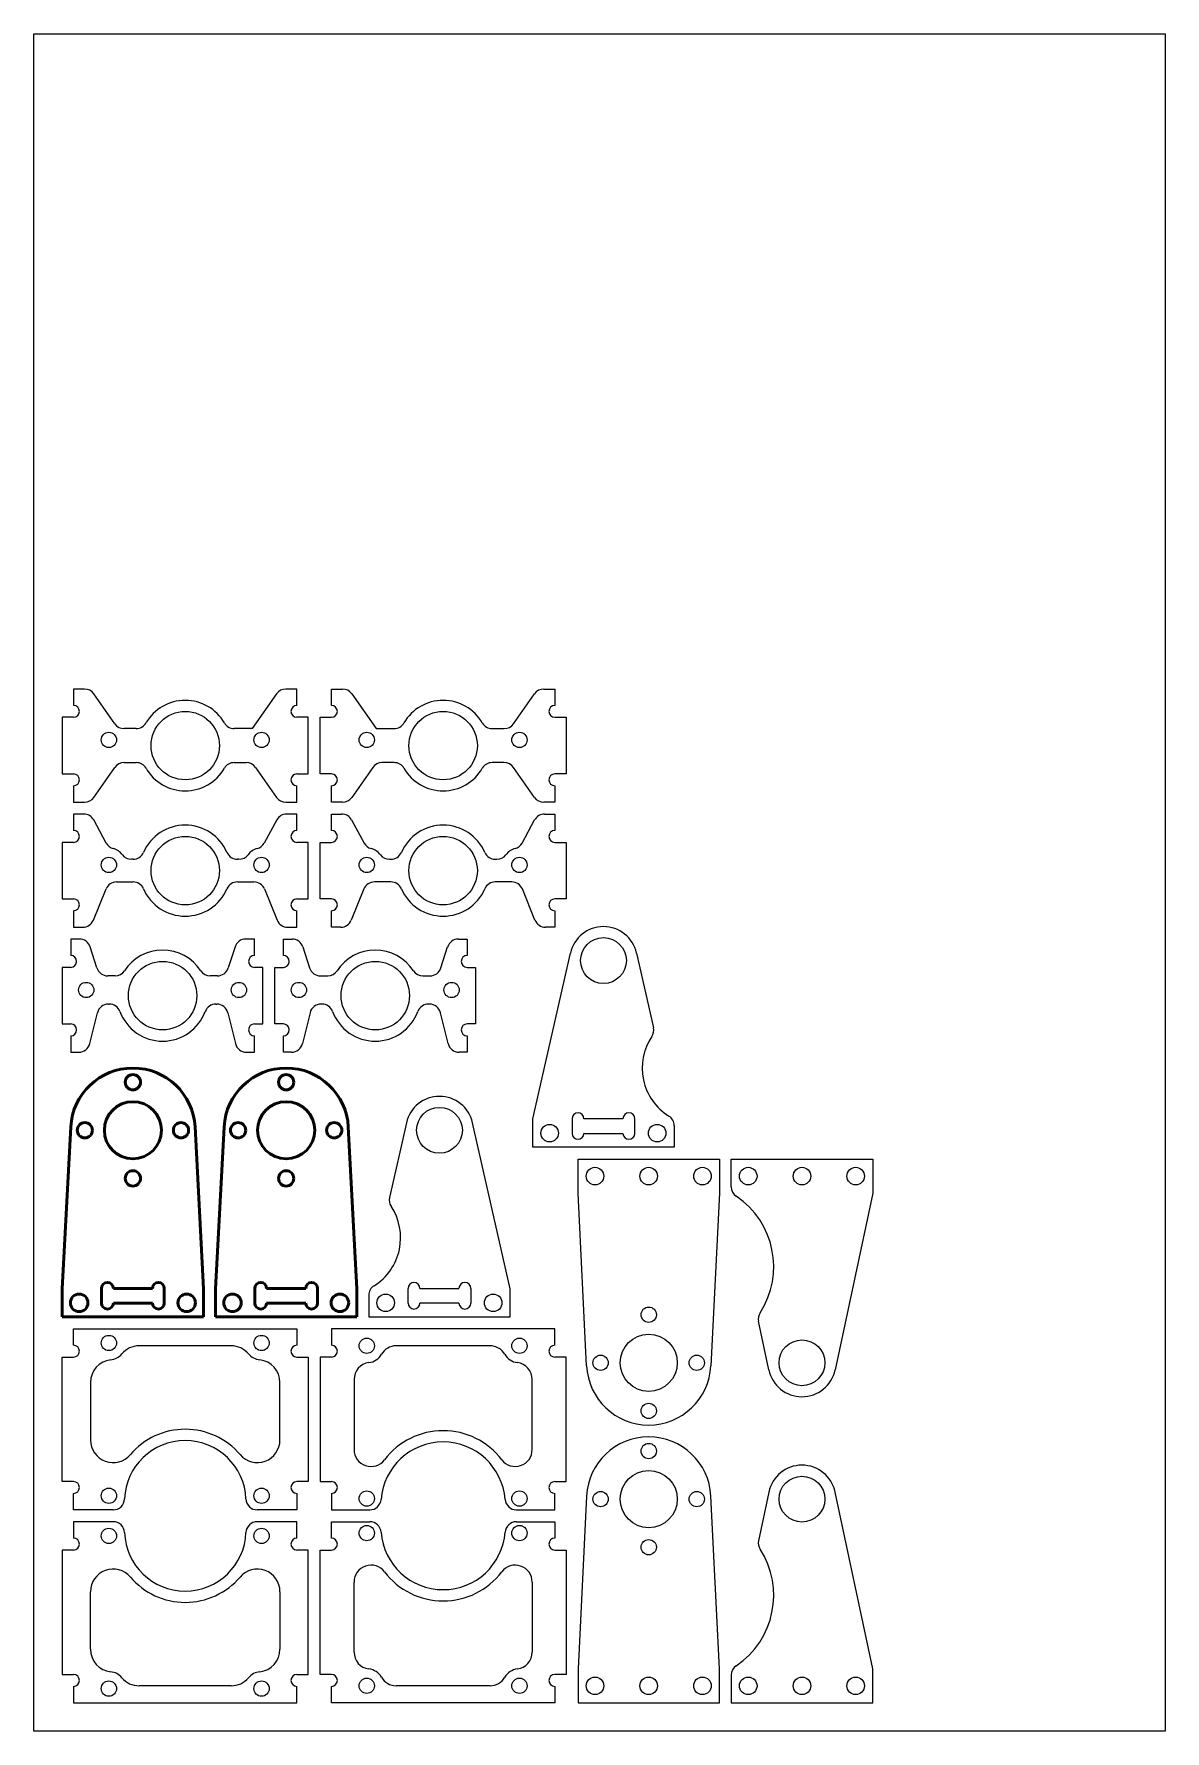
# Model space of a CAD drawing. Extents: x 0 to 200, y 0 to 300.
import ezdxf

# ---------------------------------------------------------------- set-up
doc = ezdxf.new("R2010")
doc.units = 0
doc.header["$LTSCALE"] = 0.25
doc.header["$MEASUREMENT"] = 0
doc.layers.get('0').update_dxf_attribs({"linetype": 'CONTINUOUS'})
doc.layers.add('23', color=7, linetype='CONTINUOUS')
doc.layers.add('24', color=7, linetype='CONTINUOUS')
doc.layers.add('Visible (ISO)', color=7, linetype='CONTINUOUS', lineweight=50)

msp = doc.modelspace()

# ---------------------------------------------------------------- linework, layer by layer
msp.add_lwpolyline([(0, 0), (0, 300), (200, 300), (200, 0)], close=True)
at = {"layer": '23', "color": 7, "linetype": 'Continuous'}
for p, q in [((8.958874, 184.2), (7, 184.2)), ((7, 184.2), (7, 181.3)), ((14.304346, 178.052837), (10.597171, 183.347163)), ((42.902829, 183.347163), (38.598484, 177.2)), ((46.5, 184.2), (44.541126, 184.2)), ((46.5, 181.3), (46.5, 184.2)), ((52.6, 181.3), (52.6, 184.2)), ((52.6, 184.2), (54.558874, 184.2)), ((56.197171, 183.347163), (60.501517, 177.2)), ((84.795655, 178.052837), (88.50283, 183.347163)), ((90.141127, 184.2), (92.1, 184.2)), ((92.1, 184.2), (92.1, 181.3)), ((7, 179.2), (5, 179.2)), ((5, 179.2), (5, 169.2)), ((18.089746, 177.2), (15.942643, 177.2)), ((38.598484, 177.2), (35.410254, 177.2)), ((48.5, 179.2), (46.5, 179.2)), ((48.5, 169.2), (48.5, 179.2)), ((50.6, 169.2), (50.6, 179.2)), ((50.6, 179.2), (52.6, 179.2)), ((60.501517, 177.2), (63.689746, 177.2)), ((81.010254, 177.2), (83.157358, 177.2)), ((92.1, 179.2), (94.1, 179.2)), ((94.1, 179.2), (94.1, 169.2)), ((15.942643, 171.2), (18.089746, 171.2)), ((35.410254, 171.2), (37.557357, 171.2)), ((63.689746, 171.2), (61.542643, 171.2)), ((83.157358, 171.2), (81.010254, 171.2)), ((5, 169.2), (7, 169.2)), ((10.597171, 165.052837), (14.304346, 170.347163)), ((39.195654, 170.347163), (42.902829, 165.052837)), ((46.5, 169.2), (48.5, 169.2)), ((52.6, 169.2), (50.6, 169.2)), ((59.904346, 170.347163), (56.197171, 165.052837)), ((88.50283, 165.052837), (84.795655, 170.347163)), ((94.1, 169.2), (92.1, 169.2)), ((7, 167.1), (7, 164.2)), ((46.5, 164.2), (46.5, 167.1)), ((52.6, 164.2), (52.6, 167.1)), ((92.1, 167.1), (92.1, 164.2)), ((7, 164.2), (8.958874, 164.2)), ((8.808776, 162.1), (7, 162.1)), ((7, 162.1), (7, 159.2)), ((44.541126, 164.2), (46.5, 164.2)), ((46.5, 162.1), (44.691224, 162.1)), ((46.5, 159.2), (46.5, 162.1)), ((54.558874, 164.2), (52.6, 164.2)), ((52.6, 162.1), (54.408776, 162.1)), ((52.6, 159.2), (52.6, 162.1)), ((92.1, 164.2), (90.141127, 164.2)), ((90.291224, 162.1), (92.1, 162.1)), ((92.1, 162.1), (92.1, 159.2)), ((12.773138, 156.980361), (10.56736, 161.052566)), ((42.93264, 161.052566), (40.726862, 156.980361)), ((56.16736, 161.052566), (58.373138, 156.980361)), ((86.326863, 156.980361), (88.53264, 161.052566)), ((7, 157.1), (5, 157.1)), ((5, 157.1), (5, 147.1)), ((48.5, 157.1), (46.5, 157.1)), ((48.5, 147.1), (48.5, 157.1)), ((50.6, 147.1), (50.6, 157.1)), ((50.6, 157.1), (52.6, 157.1)), ((92.1, 157.1), (94.1, 157.1)), ((94.1, 157.1), (94.1, 147.1)), ((17.53032, 154.1), (17.25, 154.1)), ((36.25, 154.1), (35.96968, 154.1)), ((62.85, 154.1), (63.13032, 154.1)), ((81.56968, 154.1), (81.85, 154.1)), ((14.59624, 150.1), (17.53032, 150.1)), ((35.96968, 150.1), (38.90376, 150.1)), ((63.13032, 150.1), (60.19624, 150.1)), ((84.503761, 150.1), (81.56968, 150.1)), ((5, 147.1), (7, 147.1)), ((10.506694, 143.347246), (12.743306, 148.852754)), ((40.756694, 148.852754), (42.993306, 143.347246)), ((46.5, 147.1), (48.5, 147.1)), ((52.6, 147.1), (50.6, 147.1)), ((58.343307, 148.852754), (56.106694, 143.347246)), ((88.593307, 143.347246), (86.356694, 148.852754)), ((94.1, 147.1), (92.1, 147.1)), ((7, 145), (7, 142.1)), ((46.5, 142.1), (46.5, 145)), ((52.6, 142.1), (52.6, 145)), ((92.1, 145), (92.1, 142.1)), ((7, 142.1), (8.65376, 142.1)), ((44.84624, 142.1), (46.5, 142.1)), ((54.253761, 142.1), (52.6, 142.1)), ((92.1, 142.1), (90.44624, 142.1)), ((8.043506, 140), (6.5, 140)), ((6.5, 140), (6.5, 137.1)), ((11.148977, 134.886208), (9.946992, 138.613792)), ((35.553008, 138.613792), (34.351023, 134.886208)), ((39, 140), (37.456494, 140)), ((39, 137.1), (39, 140)), ((44.1, 140), (45.643506, 140)), ((44.1, 137.1), (44.1, 140)), ((47.546992, 138.613792), (48.748977, 134.886208)), ((71.951023, 134.886208), (73.153008, 138.613792)), ((75.056494, 140), (76.6, 140)), ((76.6, 140), (76.6, 137.1)), ((5, 135), (5, 125)), ((6.5, 135), (5, 135)), ((40.5, 135), (39, 135)), ((40.5, 125), (40.5, 135)), ((42.6, 135), (44.1, 135)), ((42.6, 125), (42.6, 135)), ((76.6, 135), (78.1, 135)), ((78.1, 135), (78.1, 125)), ((88.2, 108.2), (94.848486, 137.526569)), ((106.551514, 137.526569), (109.543892, 124.327142)), ((14.338549, 133.5), (13.052463, 133.5)), ((32.447537, 133.5), (31.161451, 133.5)), ((50.652463, 133.5), (51.93855, 133.5)), ((68.761451, 133.5), (70.047537, 133.5)), ((9.875098, 121.521173), (11.220871, 126.978827)), ((13.162707, 128.5), (13.329145, 128.5)), ((32.170855, 128.5), (32.337293, 128.5)), ((34.279129, 126.978827), (35.624902, 121.521173)), ((48.820872, 126.978827), (47.475098, 121.521173)), ((50.929146, 128.5), (50.762707, 128.5)), ((69.937294, 128.5), (69.770855, 128.5)), ((73.224902, 121.521173), (71.879129, 126.978827)), ((5, 125), (6.5, 125)), ((39, 125), (40.5, 125)), ((44.1, 125), (42.6, 125)), ((78.1, 125), (76.6, 125)), ((6.5, 122.9), (6.5, 120)), ((6.5, 120), (7.933262, 120)), ((37.566738, 120), (39, 120)), ((39, 120), (39, 122.9)), ((44.1, 120), (44.1, 122.9)), ((45.533263, 120), (44.1, 120)), ((76.6, 120), (75.166738, 120)), ((76.6, 122.9), (76.6, 120)), ((88.2, 103.2), (88.2, 108.2)), ((95.15, 108.25), (95.15, 105.65)), ((104.15, 108.25), (97.25, 108.25)), ((106.25, 105.65), (106.25, 108.25)), ((65.848486, 107.526569), (62.856108, 94.327142)), ((84.2, 78.2), (77.551514, 107.526569)), ((97.25, 105.65), (104.15, 105.65)), ((113.2, 107.02334), (113.2, 103.2)), ((113.2, 103.2), (88.2, 103.2)), ((66.15, 75.65), (66.15, 78.25)), ((68.25, 78.25), (75.15, 78.25)), ((77.25, 78.25), (77.25, 75.65)), ((84.2, 73.2), (84.2, 78.2)), ((59.2, 77.02334), (59.2, 73.2)), ((75.15, 75.65), (68.25, 75.65)), ((59.2, 73.2), (84.2, 73.2)), ((7, 71.1), (46.5, 71.1)), ((7, 68.2), (7, 71.1)), ((46.5, 71.1), (46.5, 68.2)), ((52.6, 71.1), (52.6, 68.2)), ((92.1, 71.1), (52.6, 71.1)), ((92.1, 68.2), (92.1, 71.1)), ((5, 66.1), (7, 66.1)), ((5, 44.1), (5, 66.1)), ((34.888097, 68.1), (18.611903, 68.1)), ((46.5, 66.1), (48.5, 66.1)), ((48.5, 66.1), (48.5, 44.1)), ((50.6, 66.1), (50.6, 44.1)), ((52.6, 66.1), (50.6, 66.1)), ((80.653848, 68.1), (64.046152, 68.1)), ((94.1, 66.1), (92.1, 66.1)), ((94.1, 44.1), (94.1, 66.1)), ((10, 61.640295), (10, 51.46278)), ((43.5, 51.46278), (43.5, 61.640295)), ((56.6, 62.14706), (56.6, 49.766307)), ((88.1, 49.766307), (88.1, 62.14706)), ((7, 44.1), (5, 44.1)), ((7, 39.1), (7, 42)), ((48.5, 44.1), (46.5, 44.1)), ((46.5, 42), (46.5, 39.1)), ((50.6, 44.1), (52.6, 44.1)), ((52.6, 42), (52.6, 39.1)), ((92.1, 44.1), (94.1, 44.1)), ((92.1, 39.1), (92.1, 42)), ((14.009808, 39.1), (7, 39.1)), ((46.5, 39.1), (39.490192, 39.1)), ((52.6, 39.1), (59.388519, 39.1)), ((85.311481, 39.1), (92.1, 39.1)), ((14.009808, 37), (7, 37)), ((7, 37), (7, 34.1)), ((46.5, 37), (39.490192, 37)), ((46.5, 34.1), (46.5, 37)), ((52.6, 37), (59.388519, 37)), ((52.6, 34.1), (52.6, 37)), ((85.311481, 37), (92.1, 37)), ((92.1, 37), (92.1, 34.1)), ((5, 32), (5, 10)), ((7, 32), (5, 32)), ((48.5, 32), (46.5, 32)), ((48.5, 10), (48.5, 32)), ((50.6, 32), (52.6, 32)), ((50.6, 10), (50.6, 32)), ((92.1, 32), (94.1, 32)), ((94.1, 32), (94.1, 10)), ((10, 14.459705), (10, 24.63722)), ((43.5, 24.63722), (43.5, 14.459705)), ((56.6, 13.95294), (56.6, 26.333693)), ((88.1, 26.333693), (88.1, 13.95294)), ((5, 10), (7, 10)), ((46.5, 10), (48.5, 10)), ((52.6, 10), (50.6, 10)), ((94.1, 10), (92.1, 10)), ((7, 7.9), (7, 5)), ((34.888097, 8), (18.611903, 8)), ((46.5, 5), (46.5, 7.9)), ((52.6, 5), (52.6, 7.9)), ((80.653848, 8), (64.046152, 8)), ((92.1, 7.9), (92.1, 5)), ((7, 5), (46.5, 5)), ((92.1, 5), (52.6, 5))]:
    msp.add_line(p, q, dxfattribs=at)
for centre, radius in [((26.75, 174.2), 6.05), ((72.35, 174.2), 6.05), ((13.25, 175.2), 1.35), ((40.25, 175.2), 1.35), ((58.85, 175.2), 1.35), ((85.85, 175.2), 1.35), ((26.75, 152.1), 6.05), ((72.35, 152.1), 6.05), ((13.25, 153.1), 1.35), ((40.25, 153.1), 1.35), ((58.85, 153.1), 1.35), ((85.85, 153.1), 1.35), ((100.7, 136.2), 4.05), ((22.75, 130), 6.05), ((60.35, 130), 6.05), ((9.25, 131), 1.35), ((36.25, 131), 1.35), ((46.85, 131), 1.35), ((73.85, 131), 1.35), ((71.7, 106.2), 4.05), ((91.2, 105.7), 1.55), ((110.2, 105.7), 1.55), ((62.2, 75.7), 1.55), ((81.2, 75.7), 1.55), ((13.25, 68.6), 1.35), ((40.25, 68.6), 1.35), ((58.85, 68.1), 1.35), ((85.85, 68.1), 1.35), ((13.25, 41.6), 1.35), ((40.25, 41.6), 1.35), ((58.85, 41.1), 1.35), ((85.85, 41.1), 1.35), ((58.85, 35), 1.35), ((85.85, 35), 1.35), ((13.25, 34.5), 1.35), ((40.25, 34.5), 1.35), ((58.85, 8), 1.35), ((85.85, 8), 1.35), ((13.25, 7.5), 1.35), ((40.25, 7.5), 1.35)]:
    msp.add_circle(centre, radius, dxfattribs=at)
for centre, radius, start, end in [((8.958874, 182.2), 2, 35.000349, 90), ((44.541126, 182.2), 2, 90, 144.999651), ((54.558874, 182.2), 2, 35.000349, 90), ((90.141127, 182.2), 2, 90, 144.999651), ((7, 180.25), 1.05, 270, 90), ((26.75, 174.2), 8, 30, 150), ((46.5, 180.25), 1.05, 90, 270), ((52.6, 180.25), 1.05, 270, 90), ((72.35, 174.2), 8, 30, 150), ((92.1, 180.25), 1.05, 90, 270), ((15.942643, 179.2), 2, 215.000349, 270), ((18.089746, 179.2), 2, 270, 330), ((35.410254, 179.2), 2, 210, 270), ((63.689746, 179.2), 2, 270, 330), ((81.010254, 179.2), 2, 210, 270), ((83.157358, 179.2), 2, 270, 324.999651), ((15.942643, 169.2), 2, 90, 144.999651), ((18.089746, 169.2), 2, 30, 90), ((35.410254, 169.2), 2, 90, 150), ((37.557357, 169.2), 2, 35.000349, 90), ((61.542643, 169.2), 2, 90, 144.999651), ((63.689746, 169.2), 2, 30, 90), ((81.010254, 169.2), 2, 90, 150), ((83.157358, 169.2), 2, 35.000349, 90), ((7, 168.15), 1.05, 270, 90), ((26.75, 174.2), 8, 210, 330), ((46.5, 168.15), 1.05, 90, 270), ((52.6, 168.15), 1.05, 270, 90), ((72.35, 174.2), 8, 210, 330), ((92.1, 168.15), 1.05, 90, 270), ((8.958874, 166.2), 2, 270, 324.999651), ((44.541126, 166.2), 2, 215.000349, 270), ((54.558874, 166.2), 2, 270, 324.999651), ((90.141127, 166.2), 2, 215.000349, 270), ((8.808776, 160.1), 2, 28.442929, 90), ((44.691224, 160.1), 2, 90, 151.557071), ((54.408776, 160.1), 2, 28.442929, 90), ((90.291224, 160.1), 2, 90, 151.557071), ((7, 158.15), 1.05, 270, 90), ((26.75, 152.1), 8.05, 23.45383, 156.54617), ((46.5, 158.15), 1.05, 90, 270), ((52.6, 158.15), 1.05, 270, 90), ((72.35, 152.1), 8.05, 23.45383, 156.54617), ((92.1, 158.15), 1.05, 90, 270), ((14.531722, 157.932928), 2, 208.442929, 255.146744), ((38.968278, 157.932928), 2, 284.853256, 331.557071), ((60.131722, 157.932928), 2, 208.442929, 255.146744), ((84.568279, 157.932928), 2, 284.853256, 331.557071), ((13.25, 153.1), 3, 36.869898, 75.146744), ((17.25, 156.1), 2, 216.869898, 270), ((17.53032, 156.1), 2, 270, 336.54617), ((35.96968, 156.1), 2, 203.45383, 270), ((36.25, 156.1), 2, 270, 323.130102), ((40.25, 153.1), 3, 104.853256, 143.130102), ((58.85, 153.1), 3, 36.869898, 75.146744), ((62.85, 156.1), 2, 216.869898, 270), ((63.13032, 156.1), 2, 270, 336.54617), ((81.56968, 156.1), 2, 203.45383, 270), ((81.85, 156.1), 2, 270, 323.130102), ((85.85, 153.1), 3, 104.853256, 143.130102), ((14.59624, 148.1), 2, 90, 157.890552), ((17.53032, 148.1), 2, 23.45383, 90), ((35.96968, 148.1), 2, 90, 156.54617), ((38.90376, 148.1), 2, 22.109448, 90), ((60.19624, 148.1), 2, 90, 157.890552), ((63.13032, 148.1), 2, 23.45383, 90), ((81.56968, 148.1), 2, 90, 156.54617), ((84.503761, 148.1), 2, 22.109448, 90), ((7, 146.05), 1.05, 270, 90), ((26.75, 152.1), 8.05, 203.45383, 336.54617), ((46.5, 146.05), 1.05, 90, 270), ((52.6, 146.05), 1.05, 270, 90), ((72.35, 152.1), 8.05, 203.45383, 336.54617), ((92.1, 146.05), 1.05, 90, 270), ((8.65376, 144.1), 2, 270, 337.890552), ((44.84624, 144.1), 2, 202.109448, 270), ((54.253761, 144.1), 2, 270, 337.890552), ((90.44624, 144.1), 2, 202.109448, 270), ((100.7, 136.2), 6, 12.773343, 167.226657), ((8.043506, 138), 2, 17.87227, 90), ((22.75, 130), 8.05, 33.179492, 146.820508), ((37.456494, 138), 2, 90, 162.12773), ((45.643506, 138), 2, 17.87227, 90), ((60.35, 130), 8.05, 33.179492, 146.820508), ((75.056494, 138), 2, 90, 162.12773), ((6.5, 136.05), 1.05, 270, 90), ((39, 136.05), 1.05, 90, 270), ((44.1, 136.05), 1.05, 270, 90), ((76.6, 136.05), 1.05, 90, 270), ((13.052463, 135.5), 2, 197.87227, 270), ((14.338549, 135.5), 2, 270, 326.820508), ((31.161451, 135.5), 2, 213.179492, 270), ((32.447537, 135.5), 2, 270, 342.12773), ((50.652463, 135.5), 2, 197.87227, 270), ((51.93855, 135.5), 2, 270, 326.820508), ((68.761451, 135.5), 2, 213.179492, 270), ((70.047537, 135.5), 2, 270, 342.12773), ((13.162707, 126.5), 2, 90, 166.14808), ((13.329145, 126.5), 2, 20.380847, 90), ((22.75, 130), 8.05, 200.380847, 339.619153), ((32.170855, 126.5), 2, 90, 159.619153), ((32.337293, 126.5), 2, 13.85192, 90), ((50.762707, 126.5), 2, 90, 166.14808), ((50.929146, 126.5), 2, 20.380847, 90), ((60.35, 130), 8.05, 200.380847, 339.619153), ((69.770855, 126.5), 2, 90, 159.619153), ((69.937294, 126.5), 2, 13.85192, 90), ((6.5, 123.95), 1.05, 270, 90), ((39, 123.95), 1.05, 90, 270), ((44.1, 123.95), 1.05, 270, 90), ((76.6, 123.95), 1.05, 90, 270), ((107.593388, 123.884953), 2, 326.145942, 12.773343), ((7.933262, 122), 2, 270, 346.14808), ((37.566738, 122), 2, 193.85192, 270), ((45.533263, 122), 2, 270, 346.14808), ((75.166738, 122), 2, 193.85192, 270), ((117.558899, 117.2), 10, 146.145942, 238.000744), ((71.7, 106.2), 6, 12.773343, 167.226657), ((96.2, 108.25), 1.05, 0, 180), ((105.2, 108.25), 1.05, 0, 180), ((111.2, 107.02334), 2, 0, 58.000744), ((96.2, 105.65), 1.05, 180, 0), ((105.2, 105.65), 1.05, 180, 0), ((64.806612, 93.884953), 2, 167.226657, 213.854058), ((54.841101, 87.2), 10, 301.999256, 33.854058), ((61.2, 77.02334), 2, 121.999256, 180), ((67.2, 78.25), 1.05, 0, 180), ((76.2, 78.25), 1.05, 0, 180), ((67.2, 75.65), 1.05, 180, 0), ((76.2, 75.65), 1.05, 180, 0), ((7, 67.15), 1.05, 270, 90), ((13.25, 68.6), 3, 276.15064, 319.994799), ((18.611903, 64.1), 4, 90, 139.994799), ((34.888097, 64.1), 4, 40.005201, 90), ((40.25, 68.6), 3, 220.005201, 263.84936), ((46.5, 67.15), 1.05, 90, 270), ((52.6, 67.15), 1.05, 270, 90), ((58.85, 68.1), 3, 277.180756, 330), ((64.046152, 65.1), 3, 90, 150), ((80.653848, 65.1), 3, 30, 90), ((85.85, 68.1), 3, 210, 262.819244), ((92.1, 67.15), 1.05, 90, 270), ((14, 61.640295), 4, 96.15064, 180), ((39.5, 61.640295), 4, 0, 83.84936), ((59.6, 62.14706), 3, 97.180756, 180), ((85.1, 62.14706), 3, 0, 82.819244), ((14, 51.46278), 4, 180, 319.569574), ((26.75, 40.6), 10.75, 2.24747, 177.75253), ((26.75, 40.6), 12.75, 40.430426, 139.569574), ((39.5, 51.46278), 4, 220.430426, 0), ((72.35, 40.1), 11, 4.411726, 175.588274), ((72.35, 40.1), 13, 37.167285, 142.832715), ((59.6, 49.766307), 3, 180, 322.832715), ((85.1, 49.766307), 3, 217.167285, 0), ((7, 43.05), 1.05, 270, 90), ((46.5, 43.05), 1.05, 90, 270), ((52.6, 43.05), 1.05, 270, 90), ((92.1, 43.05), 1.05, 90, 270), ((14.009808, 41.1), 2, 270, 357.75253), ((39.490192, 41.1), 2, 182.24747, 270), ((59.388519, 41.1), 2, 270, 355.588274), ((85.311481, 41.1), 2, 184.411726, 270), ((14.009808, 35), 2, 2.24747, 90), ((39.490192, 35), 2, 90, 177.75253), ((59.388519, 35), 2, 4.411726, 90), ((85.311481, 35), 2, 90, 175.588274), ((7, 33.05), 1.05, 270, 90), ((26.75, 35.5), 10.75, 182.24747, 357.75253), ((46.5, 33.05), 1.05, 90, 270), ((52.6, 33.05), 1.05, 270, 90), ((72.35, 36), 11, 184.411726, 355.588274), ((92.1, 33.05), 1.05, 90, 270), ((14, 24.63722), 4, 40.430426, 180), ((26.75, 35.5), 12.75, 220.430426, 319.569574), ((39.5, 24.63722), 4, 0, 139.569574), ((59.6, 26.333693), 3, 37.167285, 180), ((72.35, 36), 13, 217.167285, 322.832715), ((85.1, 26.333693), 3, 0, 142.832715), ((14, 14.459705), 4, 180, 263.84936), ((39.5, 14.459705), 4, 276.15064, 0), ((59.6, 13.95294), 3, 180, 262.819244), ((85.1, 13.95294), 3, 277.180756, 0), ((7, 8.95), 1.05, 270, 90), ((13.25, 7.5), 3, 40.005201, 83.84936), ((18.611903, 12), 4, 220.005201, 270), ((34.888097, 12), 4, 270, 319.994799), ((40.25, 7.5), 3, 96.15064, 139.994799), ((46.5, 8.95), 1.05, 90, 270), ((52.6, 8.95), 1.05, 270, 90), ((58.85, 8), 3, 30, 82.819244), ((64.046152, 11), 3, 210, 270), ((80.653848, 11), 3, 270, 330), ((85.85, 8), 3, 97.180756, 150), ((92.1, 8.95), 1.05, 90, 270)]:
    msp.add_arc(centre, radius, start, end, dxfattribs=at)
at = {"layer": '24', "color": 7, "linetype": 'Continuous'}
for p, q in [((96.2, 95.1), (96.2, 101.1)), ((96.2, 101.1), (121.2, 101.1)), ((121.2, 101.1), (121.2, 95.1)), ((123.3, 96.207491), (123.3, 101.1)), ((123.3, 101.1), (148.3, 101.1)), ((148.3, 101.1), (148.3, 95.1)), ((97.713479, 64.555616), (96.2, 95.1)), ((121.2, 95.1), (119.686521, 64.555616)), ((148.3, 95.1), (141.669296, 63.85446)), ((129.930704, 63.85446), (128.107534, 72.445695)), ((129.930704, 42.24554), (128.107534, 33.654305)), ((148.3, 11), (141.669296, 42.24554)), ((97.713479, 41.544384), (96.2, 11)), ((121.2, 11), (119.686521, 41.544384)), ((96.2, 11), (96.2, 5)), ((121.2, 5), (121.2, 11)), ((123.3, 9.892509), (123.3, 5)), ((148.3, 5), (148.3, 11)), ((96.2, 5), (121.2, 5)), ((123.3, 5), (148.3, 5))]:
    msp.add_line(p, q, dxfattribs=at)
for centre, radius in [((99.2, 98.1), 1.55), ((108.7, 98.1), 1.55), ((118.2, 98.1), 1.55), ((126.3, 98.1), 1.55), ((135.8, 98.1), 1.55), ((145.3, 98.1), 1.55), ((108.7, 73.6), 1.35), ((108.7, 65.1), 5.05), ((135.8, 65.1), 4.05), ((100.2, 65.1), 1.35), ((117.2, 65.1), 1.35), ((108.7, 56.6), 1.35), ((108.7, 49.5), 1.35), ((108.7, 41), 5.05), ((135.8, 41), 4.05), ((100.2, 41), 1.35), ((117.2, 41), 1.35), ((108.7, 32.5), 1.35), ((99.2, 8), 1.55), ((108.7, 8), 1.55), ((118.2, 8), 1.55), ((126.3, 8), 1.55), ((135.8, 8), 1.55), ((145.3, 8), 1.55)]:
    msp.add_circle(centre, radius, dxfattribs=at)
for centre, radius, start, end in [((125.3, 96.207491), 2, 180, 236.025524), ((115.8, 82.109619), 15, 327.040657, 56.025524), ((130.063966, 72.860875), 2, 147.040657, 191.981156), ((108.7, 65.1), 11, 182.836695, 357.163305), ((135.8, 65.1), 6, 191.981156, 348.018844), ((108.7, 41), 11, 2.836695, 177.163305), ((135.8, 41), 6, 11.981156, 168.018844), ((130.063966, 33.239125), 2, 168.018844, 212.959343), ((115.8, 23.990381), 15, 303.974476, 32.959343), ((125.3, 9.892509), 2, 123.974476, 180)]:
    msp.add_arc(centre, radius, start, end, dxfattribs=at)
at = {"layer": 'Visible (ISO)'}
for p, q in [((6.515428, 106.782398), (5, 78.2)), ((30, 78.2), (28.484572, 106.782398)), ((33.615428, 106.782398), (32.1, 78.2)), ((57.1, 78.2), (55.584572, 106.782398)), ((5, 78.2), (5, 73.2)), ((11.95, 75.65), (11.95, 78.25)), ((14.05, 78.25), (20.95, 78.25)), ((23.05, 78.25), (23.05, 75.65)), ((30, 73.2), (30, 78.2)), ((32.1, 78.2), (32.1, 73.2)), ((39.05, 75.65), (39.05, 78.25)), ((41.15, 78.25), (48.05, 78.25)), ((50.15, 78.25), (50.15, 75.65)), ((57.1, 73.2), (57.1, 78.2)), ((20.95, 75.65), (14.05, 75.65)), ((48.05, 75.65), (41.15, 75.65)), ((5, 73.2), (30, 73.2)), ((32.1, 73.2), (57.1, 73.2))]:
    msp.add_line(p, q, dxfattribs=at)
for centre, radius in [((17.5, 114.7), 1.35), ((44.6, 114.7), 1.35), ((17.5, 106.2), 5.05), ((44.6, 106.2), 5.05), ((9, 106.2), 1.35), ((26, 106.2), 1.35), ((36.1, 106.2), 1.35), ((53.1, 106.2), 1.35), ((17.5, 97.7), 1.35), ((44.6, 97.7), 1.35), ((8, 75.7), 1.55), ((27, 75.7), 1.55), ((35.1, 75.7), 1.55), ((54.1, 75.7), 1.55)]:
    msp.add_circle(centre, radius, dxfattribs=at)
for centre, radius, start, end in [((17.5, 106.2), 11, 3.03495985, 176.96504015), ((44.6, 106.2), 11, 3.03495985, 176.96504015), ((13, 78.25), 1.05, 0, 180), ((22, 78.25), 1.05, 0, 180), ((40.1, 78.25), 1.05, 0, 180), ((49.1, 78.25), 1.05, 0, 180), ((13, 75.65), 1.05, 180, 0), ((22, 75.65), 1.05, 180, 0), ((40.1, 75.65), 1.05, 180, 0), ((49.1, 75.65), 1.05, 180, 0)]:
    msp.add_arc(centre, radius, start, end, dxfattribs=at)

doc.saveas('drawing.dxf')
